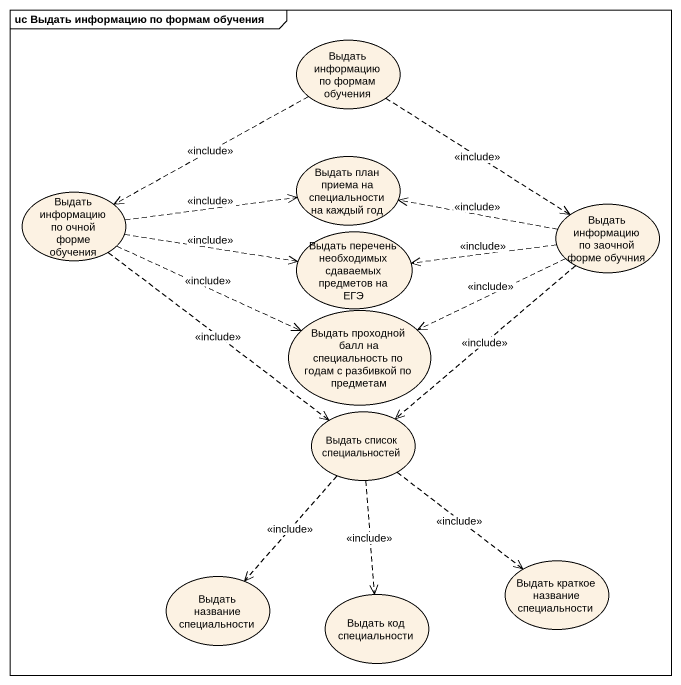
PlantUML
@startuml
mainframe uc Выдать информацию по формам обучения
usecase "Выдать информацию по формам обучения" as Выдать_информацию_по_формам
usecase "Выдать план приема на специальности на каждый год" as Выдать_план_приема_на
usecase "Выдать информацию по очной форме обучения" as Выдать_информацию_по_очной
usecase "Выдать информацию по заочной форме обучния" as Выдать_информацию_по
usecase "Выдать перечень необходимых сдаваемых предметов на ЕГЭ" as Выдать_перечень_необходимых
usecase "Выдать проходной балл на специальность по годам с разбивкой по предметам" as Выдать_проходной_балл_на
usecase "Выдать список специальностей" as Выдать_список_специальностей
usecase "Выдать краткое название специальности" as Выдать_краткое_название
usecase "Выдать название специальности" as Выдать_название
usecase "Выдать код специальности" as Выдать_код_специальности
Выдать_информацию_по_формам .left.> Выдать_информацию_по_очной : <<include>>
Выдать_информацию_по_формам ..> Выдать_информацию_по : <<include>>
Выдать_информацию_по_очной .right.> Выдать_план_приема_на : <<include>>
Выдать_информацию_по_очной .right.> Выдать_перечень_необходимых : <<include>>
Выдать_информацию_по_очной .right.> Выдать_проходной_балл_на : <<include>>
Выдать_информацию_по_очной ..> Выдать_список_специальностей : <<include>>
Выдать_информацию_по .left.> Выдать_план_приема_на : <<include>>
Выдать_информацию_по .left.> Выдать_перечень_необходимых : <<include>>
Выдать_информацию_по .left.> Выдать_проходной_балл_на : <<include>>
Выдать_информацию_по ..> Выдать_список_специальностей : <<include>>
Выдать_список_специальностей ..> Выдать_краткое_название : <<include>>
Выдать_список_специальностей ..> Выдать_название : <<include>>
Выдать_список_специальностей ..> Выдать_код_специальности : <<include>>
@enduml
